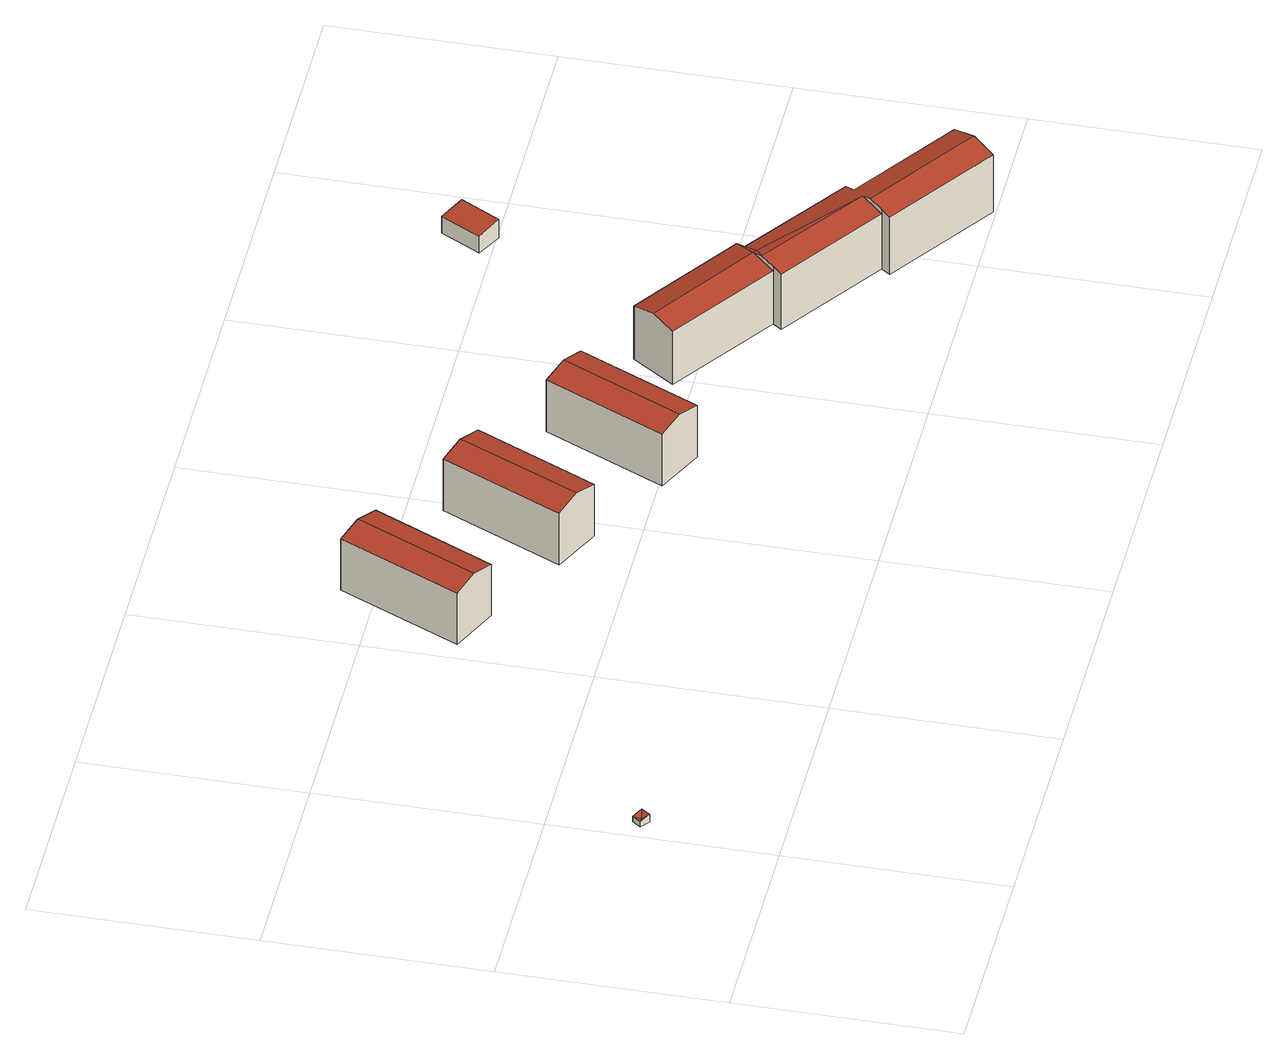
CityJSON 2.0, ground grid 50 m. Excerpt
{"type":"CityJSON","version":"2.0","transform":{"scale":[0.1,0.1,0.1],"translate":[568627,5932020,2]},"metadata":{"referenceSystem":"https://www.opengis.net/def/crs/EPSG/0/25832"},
"CityObjects":{
"building1":{"type":"Building","attributes":{"Grundfläche 2D":"6.256965","Grundhöhe NN":"4.703"},"geometry":[{"type":"Solid","lod":"3","boundaries":[[[[0,1,2]],[[0,3,1]],[[0,2,4]],[[0,4,3]],[[5,6,2,1]],[[6,7,4,2]],[[7,8,3,4]],[[8,5,1,3]],[[8,7,6,5]]]],"semantics":{"surfaces":[{"type":"RoofSurface"},{"type":"WallSurface"},{"type":"GroundSurface"}],"values":[[0,0,0,0,1,1,1,1,2]]}}]},
"building2":{"type":"Building","attributes":{"Grundfläche 2D":"364.920911","Grundhöhe NN":"3.123"},"geometry":[{"type":"Solid","lod":"3","boundaries":[[[[9,10,11,12]],[[13,10,9,14]],[[12,11,15,16]],[[14,9,12,16,17]],[[13,14,17,18]],[[15,11,10,13,18]],[[17,16,15,18]]]],"semantics":{"surfaces":[{"type":"RoofSurface"},{"type":"WallSurface"},{"type":"GroundSurface"}],"values":[[0,0,1,1,1,1,2]]}}]},
"building3":{"type":"Building","attributes":{"Grundfläche 2D":"364.909084","Grundhöhe NN":"2.882"},"geometry":[{"type":"Solid","lod":"3","boundaries":[[[[19,20,21,22]],[[23,20,19,24]],[[22,21,25,26]],[[24,19,22,26,27]],[[23,24,27,28]],[[25,21,20,23,28]],[[27,26,25,28]]]],"semantics":{"surfaces":[{"type":"RoofSurface"},{"type":"WallSurface"},{"type":"GroundSurface"}],"values":[[0,0,1,1,1,1,2]]}}]},
"building4":{"type":"Building","attributes":{"Grundfläche 2D":"364.932097","Grundhöhe NN":"2.935"},"geometry":[{"type":"Solid","lod":"3","boundaries":[[[[29,30,31,32]],[[33,30,29,34]],[[32,31,35,36]],[[34,29,32,36,37]],[[33,34,37,38]],[[35,31,30,33,38]],[[37,36,35,38]]]],"semantics":{"surfaces":[{"type":"RoofSurface"},{"type":"WallSurface"},{"type":"GroundSurface"}],"values":[[0,0,1,1,1,1,2]]}}]},
"building5":{"type":"Building","attributes":{"Grundfläche 2D":"1038.836831","Grundhöhe NN":"2.599"},"geometry":[{"type":"Solid","lod":"3","boundaries":[[[[39,40,41,42,43,44,45,46]],[[43,47,48,44]],[[49,50,48,47]],[[50,51,52,53,48]],[[54,39,46,55,56]],[[48,57,44]],[[44,57,45]],[[57,58,59,60,61,45]],[[58,57,48,53,52]],[[55,46,45,61,60]],[[41,40,62,63]],[[42,41,63,64]],[[43,42,64,65]],[[47,43,65,66]],[[49,47,66,67]],[[51,50,49,67,68]],[[52,51,68,69]],[[58,52,69,70,59]],[[60,59,70,71]],[[55,60,71,72,56]],[[54,56,72,73]],[[62,40,39,54,73]],[[68,67,66,65,64,63,62,73,72,71,70,69]]]],"semantics":{"surfaces":[{"type":"RoofSurface"},{"type":"WallSurface"},{"type":"GroundSurface"}],"values":[[0,0,0,0,0,0,0,0,1,1,1,1,1,1,1,1,1,1,1,1,1,1,2]]}}]},
"building6":{"type":"Building","attributes":{"Grundfläche 2D":"4.220829","Grundhöhe NN":"3.563"},"geometry":[{"type":"Solid","lod":"3","boundaries":[[[[74,75,76,77]],[[78,79,77,76]],[[79,80,74,77]],[[80,81,75,74]],[[81,78,76,75]],[[81,80,79,78]]]],"semantics":{"surfaces":[{"type":"RoofSurface"},{"type":"WallSurface"},{"type":"GroundSurface"}],"values":[[0,1,1,1,1,2]]}}]},
"building7":{"type":"Building","attributes":{"Grundfläche 2D":"4.333238","Grundhöhe NN":"3.435"},"geometry":[{"type":"Solid","lod":"3","boundaries":[[[[82,83,84,85]],[[86,87,85,84]],[[87,88,82,85]],[[88,89,83,82]],[[89,86,84,83]],[[89,88,87,86]]]],"semantics":{"surfaces":[{"type":"RoofSurface"},{"type":"WallSurface"},{"type":"GroundSurface"}],"values":[[0,1,1,1,1,2]]}}]},
"building8":{"type":"Building","attributes":{"Grundfläche 2D":"4.145871","Grundhöhe NN":"4.020"},"geometry":[{"type":"Solid","lod":"3","boundaries":[[[[90,91,92,93]],[[94,95,93,92]],[[95,96,90,93]],[[96,97,91,90]],[[97,94,92,91]],[[97,96,95,94]]]],"semantics":{"surfaces":[{"type":"RoofSurface"},{"type":"WallSurface"},{"type":"GroundSurface"}],"values":[[0,1,1,1,1,2]]}}]},
"building9":{"type":"Building","attributes":{"Grundfläche 2D":"65.790242","Grundhöhe NN":"2.517"},"geometry":[{"type":"Solid","lod":"3","boundaries":[[[[98,99,100,101]],[[102,103,101,100]],[[103,104,98,101]],[[104,105,99,98]],[[105,102,100,99]],[[105,104,103,102]]]],"semantics":{"surfaces":[{"type":"RoofSurface"},{"type":"WallSurface"},{"type":"GroundSurface"}],"values":[[0,1,1,1,1,2]]}}]}
},
"vertices":[
[24,299,36],[22,317,40],[8,298,40],[43,302,47],[28,282,47],[22,317,27],[8,298,27],[28,282,27],[43,302,27],
[596,776,162],[722,1051,162],[668,1076,147],[541,801,147],[777,1025,147],[650,751,147],[668,1076,11],[541,801,11],[650,751,11],[777,1025,11],
[901,622,162],[1027,897,162],[973,922,147],[846,648,147],[1082,871,147],[955,597,147],[973,922,9],[846,648,9],[955,597,9],[1082,871,9],
[1201,466,162],[1328,741,162],[1273,766,147],[1146,492,147],[1383,716,147],[1256,441,147],[1273,766,9],[1146,492,9],[1256,441,9],[1383,716,9],
[2217,54,175],[2250,103,159],[2010,266,159],[2024,287,153],[1784,451,155],[1764,422,164],[1983,242,168],[1970,223,175],[1797,471,149],[1757,427,164],[1550,638,148],[1516,588,164],[1484,541,148],[1724,378,148],[1743,406,157],[2184,6,159],[1950,195,165],[1936,174,159],[1743,406,169],[1724,378,160],[1710,358,153],[1950,195,153],[1970,223,162],[2250,103,6],[2010,266,6],[2024,287,6],[1784,451,6],[1797,471,6],[1550,638,6],[1484,541,6],[1724,378,6],[1710,358,6],[1950,195,6],[1936,174,6],[2184,6,6],
[1844,462,30],[1817,481,30],[1809,470,33],[1837,452,33],[1809,470,16],[1837,452,16],[1844,462,16],[1817,481,16],
[1836,509,31],[1828,498,30],[1856,481,30],[1863,492,31],[1856,481,14],[1863,492,14],[1836,509,14],[1828,498,14],
[2074,282,36],[2081,293,34],[2055,311,34],[2048,301,36],[2055,311,20],[2048,301,20],[2074,282,20],[2081,293,20],
[1829,1027,50],[1886,997,55],[1935,1086,55],[1878,1117,50],[1935,1086,5],[1878,1117,5],[1829,1027,5],[1886,997,5]
]}
